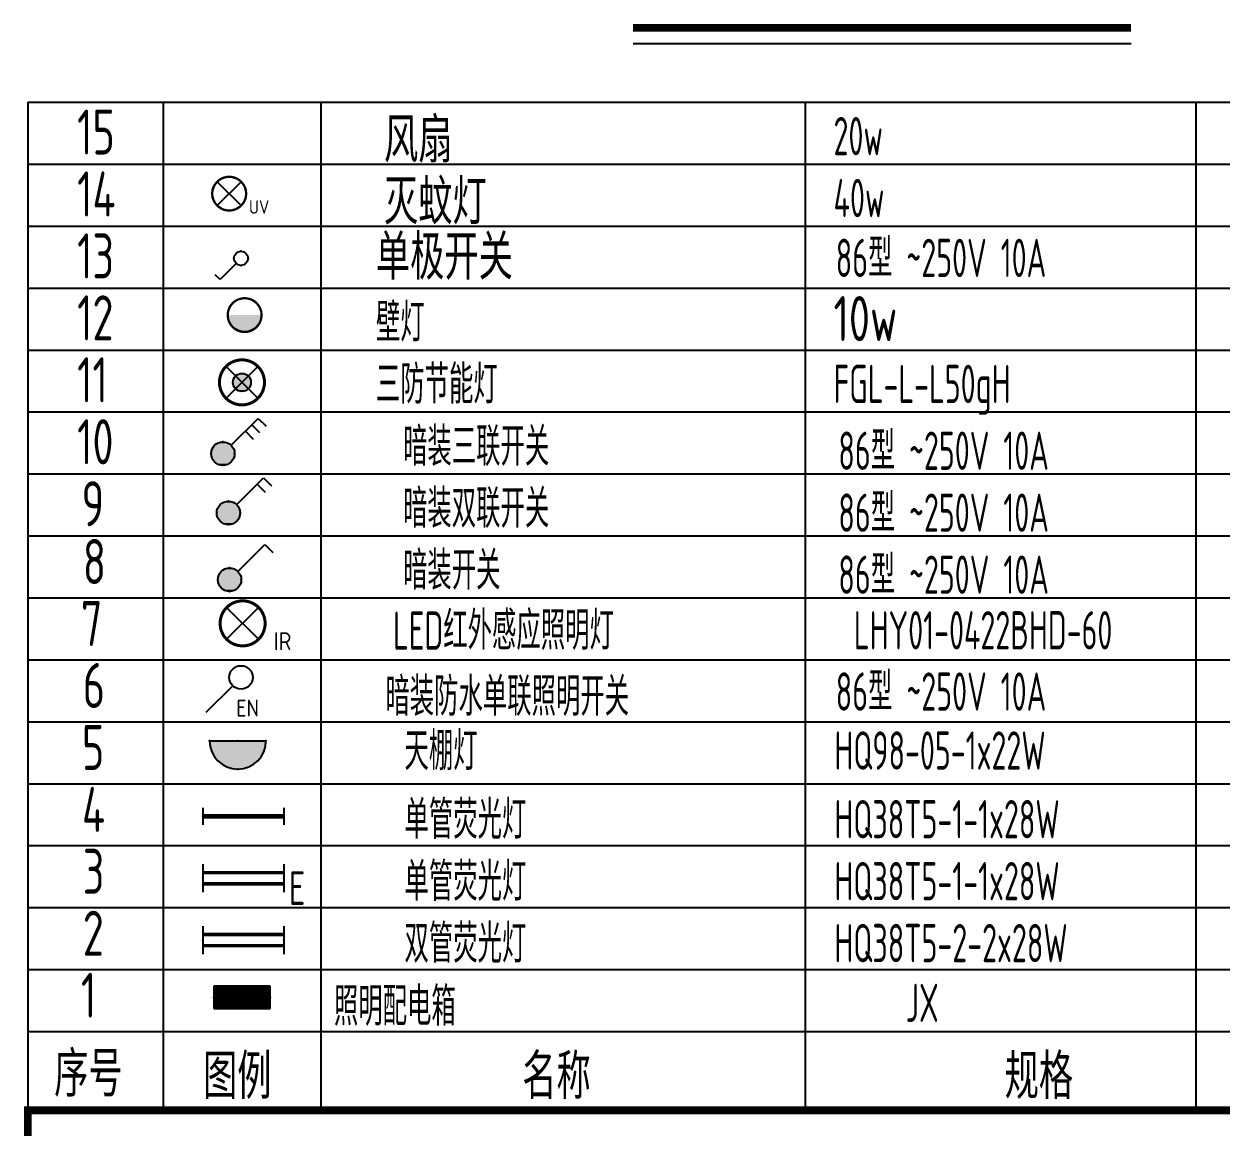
# Model space of a CAD drawing. Extents: x 6250600 to 6678662, y -692028 to -290561.
# Drawn here: x 6442857 to 6453485, y -365528 to -355730 of the extents above; entities that cross this region are included whole.
import ezdxf
from ezdxf.enums import TextEntityAlignment as Align

# ---------------------------------------------------------------- set-up
doc = ezdxf.new("R2010")
doc.units = 0
doc.header["$LTSCALE"] = 1000
doc.header["$MEASUREMENT"] = 0
doc.linetypes.add('DASH', pattern=[0.35, 0.25, -0.1])
doc.layers.get('0').update_dxf_attribs({"linetype": 'CONTINUOUS'})
for name, color, linetype in [('DIM_SYMB', 3, 'CONTINUOUS'), ('EQUIP-照明', 3, 'CONTINUOUS'), ('TEL_TAB', 7, 'CONTINUOUS'), ('TEL_TEXT', 7, 'CONTINUOUS')]:
    doc.layers.add(name, color=color, linetype=linetype)
doc.styles.add('_TCH_LABEL', font='COMPLEX', dxfattribs={"bigfont": 'GBCBIG'})
doc.styles.add('_TEL_DIM', font='sceie.shx', dxfattribs={"width": 0.8, "height": 3.5, "bigfont": 'sceic.shx'})
doc.styles.add('SCEI', font='sceie.shx', dxfattribs={"width": 0.8, "height": 400, "bigfont": 'sceic.shx'})
doc.styles.add('sceic', font='sceie.shx', dxfattribs={"width": 0.8, "bigfont": 'sceic.shx'})
doc.styles.get("Standard").update_dxf_attribs({"font": 'GBENOR', "bigfont": 'GBCBIG'})

# ---------------------------------------------------------------- blocks, each defined once
blk = doc.blocks.new('*X57')
at = {"color": 0}
for p, q in [((-250, 33), (-83, 200)), ((-250, 68), (-118, 200)), ((-250, 104), (-154, 200)), ((-250, 139), (-189, 200)), ((-250, 174), (-224, 200)), ((-247, 0), (-47, 200)), ((-212, 0), (-12, 200)), ((-177, 0), (23, 200)), ((-141, 0), (59, 200)), ((-106, 0), (94, 200)), ((-71, 0), (129, 200)), ((-35, 0), (165, 200)), ((0, 0), (200, 200)), ((35, 0), (235, 200)), ((71, 0), (250, 179)), ((106, 0), (250, 144)), ((141, 0), (250, 109)), ((177, 0), (250, 73)), ((212, 0), (250, 38)), ((247, 0), (250, 3))]:
    blk.add_line(p, q, dxfattribs=at)
blk = doc.blocks.new('$equip$00001421')
for p, q in [((0.75, 0.6), (-0.75, 0.6)), ((-0.75, 0.6), (-0.75, 0)), ((0.75, 0), (0.75, 0.6)), ((-0.75, 0), (0.75, 0))]:
    blk.add_line(p, q)
at = {"const_width": 0.6}
blk.add_lwpolyline([(-0.75, 0.3), (0.75, 0.3)], dxfattribs=at)
for p in [(0, 0.6), (-0.75, 0.3), (0, 0), (0.75, 0.3)]:
    blk.add_point(p)
at = {"xscale": 0.00300000000061118, "yscale": 0.00300000000061118, "zscale": 0.00300000000061118}
blk.add_blockref('*X57', (0, 0), dxfattribs=at)
at = {"style": '_TCH_LABEL', "flags": 9}
blk.add_attdef('A', (0, 0), '', height=0.00002, dxfattribs=at)
blk = doc.blocks.new('$equip$00001962')
for p, q in [((0.147, 0.356), (0.625, 0.833)), ((0.625, 0.833), (0.766, 0.692))]:
    blk.add_line(p, q)
blk.add_circle((0, 0.208), 0.208)
for p in [(0, 0.417), (-0.208, 0.208), (0, 0), (0.208, 0.208)]:
    blk.add_point(p)
for points in [[(-0.18, 0.313), (0.18, 0.313), (-0.208, 0.208), (0.208, 0.208)], [(-0.104, 0.389), (0.104, 0.389), (-0.18, 0.313), (0.18, 0.313)], [(0, 0.417), (0, 0.417), (-0.104, 0.389), (0.104, 0.389)], [(-0.18, 0.104), (0.18, 0.104), (-0.208, 0.208), (0.208, 0.208)], [(-0.104, 0.028), (0.104, 0.028), (-0.18, 0.104), (0.18, 0.104)], [(0, 0), (0, 0), (-0.104, 0.028), (0.104, 0.028)]]:
    blk.add_solid(points)
at = {"layer": 'TEL_TEXT', "style": '_TEL_DIM', "flags": 1}
blk.add_attdef('A', text='', height=0.00002, dxfattribs=at).set_placement((0, 0), align=Align.MIDDLE_CENTER)
blk = doc.blocks.new('$equip$00001168')
blk.add_line((-0.5, 0), (0.5, 0))
blk.add_arc((0, 0), 0.5, 180, 0)
for p in [(-0.5, 0), (0, 0), (0.5, 0), (0, -0.5)]:
    blk.add_point(p)
for points in [[(0.433, -0.25), (-0.433, -0.25), (0.5, 0), (-0.5, 0)], [(0.25, -0.433), (-0.25, -0.433), (0.433, -0.25), (-0.433, -0.25)], [(0, -0.5), (0, -0.5), (0.25, -0.433), (-0.25, -0.433)]]:
    blk.add_solid(points)
at = {"flags": 9}
blk.add_attdef('A', (0, 0), '', height=0.00002, dxfattribs=at)
blk = doc.blocks.new('$equip$00001968')
blk.add_line((0.147, 0.356), (0.625, 0.833))
blk.add_circle((0, 0.208), 0.208)
at = {"color": 7, "style": '_TEL_DIM'}
blk.add_attdef('$TEXT$', text='', height=0.3, dxfattribs=at).set_placement((0.236, 0.876), align=Align.MIDDLE_CENTER)
at = {"color": 7, "style": '_TEL_DIM', "flags": 1}
blk.add_attdef('A', text='', height=0.00002, dxfattribs=at).set_placement((0, 0), align=Align.MIDDLE_CENTER)
blk = doc.blocks.new('$equip$00001963')
for p, q in [((0.147, 0.356), (0.625, 0.833)), ((0.512, 0.72), (0.653, 0.579)), ((0.625, 0.833), (0.766, 0.692))]:
    blk.add_line(p, q)
blk.add_circle((0, 0.208), 0.208)
for p in [(0, 0.417), (-0.208, 0.208), (0, 0), (0.208, 0.208)]:
    blk.add_point(p)
for points in [[(-0.18, 0.313), (0.18, 0.313), (-0.208, 0.208), (0.208, 0.208)], [(-0.104, 0.389), (0.104, 0.389), (-0.18, 0.313), (0.18, 0.313)], [(0, 0.417), (0, 0.417), (-0.104, 0.389), (0.104, 0.389)], [(-0.18, 0.104), (0.18, 0.104), (-0.208, 0.208), (0.208, 0.208)], [(-0.104, 0.028), (0.104, 0.028), (-0.18, 0.104), (0.18, 0.104)], [(0, 0), (0, 0), (-0.104, 0.028), (0.104, 0.028)]]:
    blk.add_solid(points)
at = {"layer": 'TEL_TEXT', "style": '_TEL_DIM', "flags": 1}
blk.add_attdef('A', text='', height=0.00002, dxfattribs=at).set_placement((0, 0), align=Align.MIDDLE_CENTER)
blk = doc.blocks.new('$equip$00001160')
for p, q in [((-1.2, 0.417), (-1.2, -0.417)), ((1.2, 0.417), (1.2, -0.417)), ((-1.2, 0.167), (1.2, 0.167)), ((-1.2, -0.167), (1.2, -0.167))]:
    blk.add_line(p, q)
at = {"const_width": 0.1}
for points in [[(-1.2, 0.167), (1.2, 0.167)], [(-1.2, -0.167), (1.2, -0.167)]]:
    blk.add_lwpolyline(points, dxfattribs=at)
at = {"layer": 'EQUIP-照明'}
for p in [(-1.2, 0), (0, 0.167), (1.2, 0), (0, -0.167)]:
    blk.add_point(p, dxfattribs=at)
at = {"layer": 'EQUIP-照明', "flags": 9}
blk.add_attdef('A', (0, 0), '', height=0.00002, dxfattribs=at)
blk = doc.blocks.new('$equip$00001964')
for p, q in [((0.147, 0.356), (0.625, 0.833)), ((0.512, 0.72), (0.653, 0.579)), ((0.625, 0.833), (0.766, 0.692)), ((0.399, 0.607), (0.54, 0.466))]:
    blk.add_line(p, q)
blk.add_circle((0, 0.208), 0.208)
for p in [(0, 0.417), (-0.208, 0.208), (0, 0), (0.208, 0.208)]:
    blk.add_point(p)
for points in [[(-0.18, 0.313), (0.18, 0.313), (-0.208, 0.208), (0.208, 0.208)], [(-0.104, 0.389), (0.104, 0.389), (-0.18, 0.313), (0.18, 0.313)], [(0, 0.417), (0, 0.417), (-0.104, 0.389), (0.104, 0.389)], [(-0.18, 0.104), (0.18, 0.104), (-0.208, 0.208), (0.208, 0.208)], [(-0.104, 0.028), (0.104, 0.028), (-0.18, 0.104), (0.18, 0.104)], [(0, 0), (0, 0), (-0.104, 0.028), (0.104, 0.028)]]:
    blk.add_solid(points)
at = {"layer": 'TEL_TEXT', "style": '_TEL_DIM', "flags": 1}
blk.add_attdef('A', text='', height=0.00002, dxfattribs=at).set_placement((0, 0), align=Align.MIDDLE_CENTER)
blk = doc.blocks.new('$equip$00002530')
for p, q in [((-0.354, 0.354), (0.354, -0.354)), ((0.354, 0.354), (-0.354, -0.354))]:
    blk.add_line(p, q)
at = {"const_width": 0.0667}
blk.add_lwpolyline([(0, 0.5, -1), (0, -0.5, -1), (0, 0.5, -2.479085)], format="xyb", dxfattribs=at)
blk.add_circle((0, 0), 0.5)
for p in [(0, 0.5), (-0.5, 0), (0.5, 0), (0, -0.5)]:
    blk.add_point(p)
at = {"color": 7, "style": '_TEL_DIM', "flags": 1}
blk.add_attdef('A', text='', height=0.00002, dxfattribs=at).set_placement((0, 0), align=Align.MIDDLE_CENTER)
at = {"color": 7, "style": '_TEL_DIM'}
blk.add_attdef('$TEXT$', text='', height=0.4, dxfattribs=at).set_placement((0.887, -0.396), align=Align.MIDDLE_CENTER)
blk = doc.blocks.new('$equip$00002828')
for p, q in [((0.354, 0.354), (-0.354, -0.354)), ((-0.354, 0.354), (0.354, -0.354))]:
    blk.add_line(p, q)
at = {"const_width": 0.0667}
blk.add_lwpolyline([(0.5, 0, -1), (-0.5, 0, -1), (0.5, 0, 1)], format="xyb", dxfattribs=at)
for radius in [0.5, 0.2]:
    blk.add_circle((0, 0), radius)
for p in [(0, 0.5), (-0.5, 0), (0.5, 0), (0, -0.5)]:
    blk.add_point(p)
for points in [[(-0.173, 0.1), (0.173, 0.1), (-0.2, 0), (0.2, 0)], [(-0.173, -0.1), (0.173, -0.1), (-0.2, 0), (0.2, 0)], [(-0.1, 0.173), (0.1, 0.173), (-0.173, 0.1), (0.173, 0.1)], [(0, 0.2), (0, 0.2), (-0.1, 0.173), (0.1, 0.173)], [(-0.1, -0.173), (0.1, -0.173), (-0.173, -0.1), (0.173, -0.1)], [(0, -0.2), (0, -0.2), (-0.1, -0.173), (0.1, -0.173)]]:
    blk.add_solid(points)
at = {"color": 7, "style": '_TEL_DIM', "flags": 1}
for tag in ['A', 'REMARK']:
    blk.add_attdef(tag, text='', height=0.00002, dxfattribs=at).set_placement((0, 0), align=Align.MIDDLE_CENTER)
blk = doc.blocks.new('$equip$00002829')
at = {"const_width": 0.0667}
blk.add_lwpolyline([(0.5, -0.005, -1.005334), (-0.5, 0, -0.989417), (0.5, 0, 0.846101)], format="xyb", dxfattribs=at)
blk.add_circle((0, 0), 0.5)
for p in [(0, 0.495), (0.5, 0), (-0.5, -0.005), (0, -0.505)]:
    blk.add_point(p)
for points in [[(0.433, -0.25), (-0.433, -0.25), (0.5, 0), (-0.5, 0)], [(0.25, -0.433), (-0.25, -0.433), (0.433, -0.25), (-0.433, -0.25)], [(0, -0.5), (0, -0.5), (0.25, -0.433), (-0.25, -0.433)]]:
    blk.add_solid(points)
at = {"color": 7, "style": '_TEL_DIM', "flags": 1}
for tag in ['A', 'REMARK']:
    blk.add_attdef(tag, text='', height=0.00002, dxfattribs=at).set_placement((0, 0), align=Align.MIDDLE_CENTER)
blk = doc.blocks.new('$equip$00001222')
for p, q in [((0.147, 0.356), (0.625, 0.833)), ((0.625, 0.833), (0.766, 0.692))]:
    blk.add_line(p, q)
blk.add_circle((0, 0.208), 0.208)
at = {"layer": 'EQUIP-照明'}
for p in [(0, 0.417), (-0.208, 0.208), (0, 0), (0.208, 0.208)]:
    blk.add_point(p, dxfattribs=at)
at = {"layer": 'EQUIP-照明', "flags": 9}
blk.add_attdef('A', (0, 0), '', height=0.00002, dxfattribs=at)
blk = doc.blocks.new('$equip$00002531')
for p, q in [((0.354, 0.354), (-0.354, -0.354)), ((-0.354, 0.354), (0.354, -0.354))]:
    blk.add_line(p, q)
at = {"const_width": 0.0667}
blk.add_lwpolyline([(0, 0.5, -1), (0, -0.5, -1), (0, 0.5, -1.417683)], format="xyb", dxfattribs=at)
blk.add_circle((0, 0), 0.5)
for p in [(0, 0.5), (-0.5, 0), (0.5, 0), (0, -0.5)]:
    blk.add_point(p)
at = {"color": 7, "style": '_TEL_DIM', "flags": 1}
blk.add_attdef('A', text='', height=0.00002, dxfattribs=at).set_placement((0, 0), align=Align.MIDDLE_CENTER)
at = {"color": 7, "style": '_TEL_DIM'}
blk.add_attdef('$TEXT$', text='', height=0.4, dxfattribs=at).set_placement((0.887, -0.396), align=Align.MIDDLE_CENTER)
blk = doc.blocks.new('$equip$00001159')
for p, q in [((-1.2, 0.25), (-1.2, -0.25)), ((-1.2, 0), (1.2, 0)), ((1.2, 0.25), (1.2, -0.25))]:
    blk.add_line(p, q)
at = {"const_width": 0.14}
blk.add_lwpolyline([(-1.2, 0), (1.2, 0)], dxfattribs=at)
at = {"layer": 'EQUIP-照明'}
for p in [(-1.2, 0), (0, 0), (1.2, 0)]:
    blk.add_point(p, dxfattribs=at)
at = {"layer": 'EQUIP-照明', "flags": 9}
blk.add_attdef('A', (0, 0), '', height=0.00002, dxfattribs=at)

msp = doc.modelspace()

# ---------------------------------------------------------------- linework, layer by layer
msp.add_lwpolyline([(6460892.3, -365378.7, 70, 70, 0), (6442892.3, -365378.7, 70, 70, 0), (6442892.3, -371378.7, 0, 0, 0)], format="xyseb")
at = {"const_width": 70}
msp.add_lwpolyline([(6442892.3, -365378.7), (6442892.3, -371378.7)], dxfattribs=at)
at = {"layer": 'DIM_SYMB', "color": 2, "const_width": 70}
msp.add_lwpolyline([(6448265.6, -355765), (6452687.1, -355765)], dxfattribs=at)
at = {"layer": 'DIM_SYMB', "color": 2}
msp.add_lwpolyline([(6448265.6, -355905), (6452687.1, -355905)], dxfattribs=at)
at = {"layer": 'TEL_TAB', "color": 0}
for p, q in [((6442892.3, -356425.3), (6442892.3, -365378.7)), ((6444092.2, -356425.3), (6444092.2, -365378.7)), ((6449792.2, -356425.3), (6449792.2, -365393.3)), ((6442892.3, -363028), (6460892.1, -363028)), ((6442892.3, -363578.3), (6460892.1, -363578.3)), ((6442892.3, -364128.5), (6460892.1, -364128.5)), ((6442892.3, -364678.7), (6460892.1, -364678.7))]:
    msp.add_line(p, q, dxfattribs=at)
at = {"layer": 'TEL_TAB', "color": 0, "linetype": 'ByBlock'}
for p, q in [((6442892.3, -356425.3), (6460892.1, -356425.3)), ((6453261.3, -356425.3), (6453261.3, -365378.7)), ((6442892.3, -356975.5), (6460892.1, -356975.5)), ((6442892.3, -357525.8), (6460892.1, -357525.8)), ((6442892.3, -358076), (6460892.1, -358076)), ((6442892.3, -358626.2), (6460892.1, -358626.2)), ((6442892.3, -359176.4), (6460892.1, -359176.4)), ((6442892.3, -359726.7), (6460892.1, -359726.7)), ((6442892.3, -360276.9), (6460892.1, -360276.9)), ((6442892.3, -360276.9), (6460892.1, -360276.9)), ((6442892.3, -360827.1), (6460892.1, -360827.1)), ((6442892.3, -361377.4), (6460892.1, -361377.4)), ((6442892.3, -361927.6), (6460892.1, -361927.6)), ((6442892.3, -361927.6), (6460892.1, -361927.6)), ((6442892.3, -362477.8), (6460892.1, -362477.8))]:
    msp.add_line(p, q, dxfattribs=at)
at = {"layer": 'TEL_TAB', "color": 6}
msp.add_line((6445492.2, -356425.3), (6445492.2, -365378.7), dxfattribs=at)

# ---------------------------------------------------------------- block references
at = {"layer": 'EQUIP-照明', "linetype": 'DASH', "xscale": 300, "yscale": 300, "zscale": 300}
msp.add_blockref('$equip$00002531', (6444679.5, -357237.3), dxfattribs=at).add_auto_attribs({'$TEXT$': 'UV'})
at = {"layer": 'EQUIP-照明', "linetype": 'DASH', "xscale": 300, "yscale": 300, "zscale": 300, "rotation": 180.5137634177197}
msp.add_blockref('$equip$00001222', (6444783.6, -357749.3), dxfattribs=at)
at = {"layer": 'EQUIP-照明', "linetype": 'DASH', "xscale": 300, "yscale": 300, "zscale": 300}
msp.add_blockref('$equip$00002829', (6444816.6, -358314.6), dxfattribs=at)
at = {"layer": 'EQUIP-照明'}
for name, p, xscale, yscale, zscale in [('$equip$00002828', (6444792.8, -358913.5), 400, 400, 400), ('$equip$00001964', (6444623.4, -359649.7), 500, 500, 500), ('$equip$00001963', (6444672.9, -360177.2), 500, 500, 500)]:
    msp.add_blockref(name, p, dxfattribs=dict(at, xscale=xscale, yscale=yscale, zscale=zscale))
at = {"layer": 'EQUIP-照明', "xscale": 400, "yscale": 400, "zscale": 400}
msp.add_blockref('$equip$00002530', (6444798.6, -361054), dxfattribs=at).add_auto_attribs({'$TEXT$': 'IR'})
at = {"layer": 'EQUIP-照明'}
ref = msp.add_blockref('$equip$00001968', (6444784.5, -361430), dxfattribs=dict(at, xscale=500, yscale=500, zscale=500, rotation=180))
ref.add_attrib('$TEXT$', 'EN', dxfattribs={"layer": '0', "color": 7, "height": 150, "style": '_TEL_DIM'}).set_placement((6444843, -361806.7), align=Align.MIDDLE_CENTER)
at = {"layer": 'EQUIP-照明', "color": 1, "xscale": 300, "yscale": 300, "zscale": 300}
for name, p in [('$equip$00001159', (6444805.9, -362767)), ('$equip$00001160', (6444805.9, -363317.2)), ('$equip$00001160', (6444805.9, -363867.5))]:
    msp.add_blockref(name, p, dxfattribs=at)
at = {"layer": 'TEL_TAB', "color": 6}
for name, p, xscale, yscale, zscale in [('$equip$00001962', (6444682.7, -360769.9), 500, 500, 500), ('$equip$00001168', (6444755.6, -362098.4), 500, 500, 500), ('$equip$00001421', (6444792.2, -364476), 333.329999932088, 333.329999932088, 333.329999932088)]:
    msp.add_blockref(name, p, dxfattribs=dict(at, xscale=xscale, yscale=yscale, zscale=zscale))

# ---------------------------------------------------------------- texts
at = {"layer": 'TEL_TAB', "color": 0, "style": 'SCEI', "width": 0.8}
for s, p in [('15', (6443329.2, -356890.1)), ('14', (6443329.2, -357440.3)), ('灭蚊灯', (6446053.8, -357510.8)), ('13', (6443329.2, -357990.6)), ('单极开关', (6445982, -358001.3)), ('12', (6443329.2, -358540.8)), ('10w', (6450044.8, -358547)), ('11', (6443329.2, -359091)), ('10', (6443329.2, -359641.2)), ('9', (6443368.7, -360191.5)), ('8', (6443380, -360705.1)), ('7', (6443363.1, -361255.3)), ('6', (6443380, -361805.6)), ('5', (6443372.4, -362355.8)), ('4', (6443372.4, -362906)), ('3', (6443380, -363456.3)), ('2', (6443380, -364006.5)), ('1', (6443363.1, -364556.7)), ('序号', (6443126, -365256.7)), ('图例', (6444447.4, -365278.7)), ('名称', (6447281.6, -365278.7)), ('规格', (6451564.2, -365278.7))]:
    msp.add_text(s, height=400, dxfattribs=at).set_placement(p)
at = {"layer": 'TEL_TAB', "color": 1, "style": 'SCEI', "width": 0.8}
msp.add_text('风扇', height=400, dxfattribs=at).set_placement((6446053.8, -356960.6))
at = {"layer": 'TEL_TAB', "color": 1, "linetype": 'ByBlock', "style": 'sceic', "width": 0.67}
for s, p in [('20w', (6450044.8, -356896.3)), ('单管荧光灯', (6446235.6, -362967.8)), ('HQ38T5-1-1x28W', (6450052.4, -362963.1))]:
    msp.add_text(s, height=340, dxfattribs=at).set_placement(p)
at = {"layer": 'TEL_TAB', "color": 0, "linetype": 'ByBlock', "style": 'sceic', "width": 0.67}
for s, p in [('40w', (6450044.8, -357446.6)), ('86型 ~250V 10A', (6450064.3, -357978.1)), ('壁灯', (6445982, -358551.5)), ('三防节能灯', (6445982, -359101.8)), ('FGL-L-L50gH', (6450044.8, -359097.3)), ('暗装三联开关', (6446222.5, -359653.8)), ('86型 ~250V 10A', (6450087.8, -359690.7)), ('暗装双联开关', (6446222.5, -360204)), ('86型 ~250V 10A', (6450087.8, -360240.9)), ('暗装开关', (6446222.5, -360754.2)), ('86型 ~250V 10A', (6450087.8, -360791.2)), ('LED红外感应照明灯', (6446133.9, -361288.2)), ('LHY01-0422BHD-60', (6450225.6, -361285.2)), ('86型 ~250V 10A', (6450064.3, -361829.7)), ('暗装防水单联照明开关', (6446065.7, -361874.3)), ('天棚灯', (6446235.6, -362358)), ('HQ98-05-1x22W', (6450052.4, -362353.3)), ('单管荧光灯', (6446235.6, -363518)), ('HQ38T5-1-1x28W', (6450052.4, -363513.4)), ('双管荧光灯', (6446235.6, -364068.3)), ('HQ38T5-2-2x28W', (6450052.4, -364063.6)), ('照明配电箱', (6445609.2, -364626)), ('JX', (6450686.3, -364593.9))]:
    msp.add_text(s, height=340, dxfattribs=at).set_placement(p)
at = {"layer": 'TEL_TAB', "style": 'SCEI', "width": 0.8}
msp.add_text('E', height=300, dxfattribs=at).set_placement((6445208.6, -363556.5))

doc.saveas('drawing.dxf')
